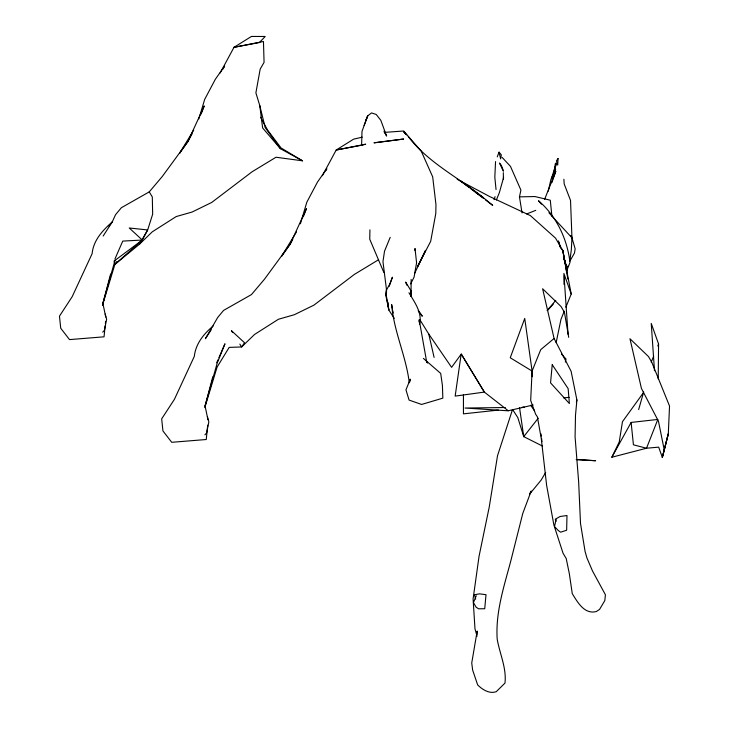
<?xml version="1.0" encoding="UTF-8"?>
<svg xmlns="http://www.w3.org/2000/svg" width="729" height="729" viewBox="0 0 729 729"><rect width="100%" height="100%" fill="white"/><g stroke="black" fill="none" stroke-linecap="round" stroke-linejoin="round"><path stroke-width="1.09" d="M411.129 279.407L411.038 296.466L410.946 290.716L405.652 282.059L406.8 285.148M658.223 378.88L658.569 343.96L651.234 323.403L654.487 370.779M369.931 229.845L369.74 239.194L383.846 272.446M389.149 286.388L392.421 277.193L389.751 284.146L386.561 289.85L386.37 295.947L388.812 310.016L394.289 318.345M495.547 161.583L494.827 177.238L496.048 189.576M414.938 250.63L415.02 248.48L416.587 262.832L414.09 277.047L410.682 283.936M563.964 284.41L564.319 275.516M564.802 263.278L562.87 250.594L555.525 238.128L530.384 215.611L489.423 196.429L457.156 179.252M532.143 376.747L532.097 371.061L510.254 357.775L524.734 318.418L532.097 371.061L530.676 400.467L535.624 414.2L537.373 416.788L541.283 438.676L546.65 485.505L553.903 525.071L563.07 553.275L566.223 558.551L569.358 573.841L572.265 593.643C577.496 602.054 584.357 614.684 596.322 611.531L599.548 609.435L604.806 600.596L605.425 594.791L592.522 571.007L586.918 557.913L585.059 551.361L580.503 523.422L578.653 481.851L575.081 436.826L575.5 415.238L576.903 399.984L571.108 371.271L554.086 338.484L542.613 288.775L561.111 306.581L564.446 312.304L568.702 337.336M476.848 636.572L477.167 631.095L471.736 662.998L472.656 670.124L477.659 684.905C482.316 689.616 489.414 694.126 496.23 691.693L504.987 683.091C506.691 667.955 499.666 653.731 497.187 639.078C495.438 612.324 503.994 586.535 510.774 561.029L522.766 513.471L531.186 491.027L529.582 493.952M387.937 302.18L388.812 310.016L385.878 295.573L386.406 288.939L382.962 261.638L384.52 251.177L390.197 237.344M418.993 321.99L419.193 319.776L426.757 362.377M105.158 325.79L104.047 336.816L69.519 339.605L60.726 328.232L59.468 316.158L72.207 296.639L92.109 253.71C93.44 240.142 102.716 230.273 112.521 221.698L108.94 226.017M105.377 323.585L105.596 321.38M207.692 425.18L206.252 439.514L171.725 442.303L162.931 430.93L161.674 418.856L174.413 399.337L194.306 356.408C195.691 343.724 203.683 333.918 213.178 325.991M385.878 295.573L386.561 289.85M566.661 272.035L567.18 268.673L563.863 257.884M554.095 171.57L555.443 163.196M419.521 324.232C422.574 312.796 414.418 302.061 408.969 292.766M409.771 381.96L410.318 379.171L405.953 389.842L409.069 400.075L421.59 404.449L442.849 398.143L442.412 385.413L440.699 373.412L423.385 358.386M548.263 191.144L550.86 179.689L555.616 169.155L551.324 178.833L556.364 163.26L554.842 169.511M102.47 305.077L110.589 274.068M556.054 519.403L554.523 526.584L558.323 530.557L560.61 532.188L566.643 530.256L566.989 515.521L560.082 516.506L555.261 519.221L556.09 521.217M522.037 212.886L519.458 196.857L520.916 190.114L510.473 166.376L502.099 157.373M565.349 362.113L566.023 359.033L561.458 354.103M664.265 449.957L668.311 433.782L669.532 406.053L651.799 362.277L648.473 356.554L629.974 338.748L641.438 388.457L658.46 421.234L664.265 449.957L662.324 457.384L658.679 447.15L646.514 448.226L611.859 457.229L619.249 441.902L622.457 421.699L643.507 392.567M576.357 402.107L576.903 399.984M207.956 419.758L205.059 405.944L212.795 376.765M503.63 177.347L499.347 192.684L496.358 200.028M114.982 260.481L102.853 303.246L105.751 317.06M205.059 405.944L217.187 363.179L224.96 343.787L218.855 357.793M638.631 409.616L643.68 391.974M556.154 342.594L560.966 319.366L564.246 311.247M198.844 118.936L204.658 99.436L215.328 79.297L224.641 66.02L223.056 69.009M300.403 223.803L306.854 202.133L317.525 181.995L326.847 168.718L325.79 170.704M102.607 304.922L114.863 264.436L116.594 261.62M204.813 407.629L217.069 367.134L229.17 347.396L241.636 346.949L254.539 334.474L278.423 319.256L294.297 314.737L313.889 305.159L354.394 274.405L378.223 259.943M494.016 199.646L495.064 196.62M551.817 182.715L555.817 171.297L544.59 199.4M364.108 125.397L367.717 115.838L371.526 112.922L376.21 114.453L380.811 120.294L386.607 136.05L384.712 132.541M201.131 114.116L204.248 105.924L188 141.39L179.544 153.372L193.686 130.163M303.328 216.814L306.453 208.622L290.206 244.097L281.749 256.07L296.484 231.895M497.251 156.872L499.055 152.17L501.306 154.803L500.632 158.886L499.055 152.17M566.652 269.201L567.9 266.039M566.743 270.696L570.023 262.413C567.098 238.82 556.655 216.413 538.512 200.739L541.483 204.156M532.097 371.061L540.736 349.638L554.086 338.484M565.886 307.182L571.217 293.987L562.87 250.594L560.656 248.097M651.197 362.231L653.649 356.144M657.749 345.993L658.569 343.96M476.274 595.784L473.44 602.628L476.137 607.202L478.57 608.797L484.73 608.742L486.006 594.7L479.436 593.834L474.406 594.791L475.673 599.047M365.657 120.622L367.717 115.838L361.985 131.42L361.611 145.235L336.197 150.019L322.364 175.671M114.9 259.096L122.754 241.089L142.31 240.041L147.668 229.945L152.662 214.217L152.306 196.948L149.254 191.882L162.257 176.527L188 141.39L192.101 133.826M216.668 362.796L217.98 359.798M414.546 273.539L425.563 250.375L417.644 266.377L430.675 241.354L435.787 213.561L435.96 204.567L432.68 176.837L421.298 151.277L403.684 131.001L384.283 132.405M220.158 72.973L233.991 47.312L251.441 36.45L265.219 36.477L259.406 42.528L233.991 47.312L263.461 41.498L264.071 62.366L260.18 69.091L255.888 92.865L259.761 105.514L265.183 127.566L280.428 148.698L302.535 160.827L276.018 157.236L252.188 171.707L211.683 202.462L192.092 212.039L176.218 216.559L152.334 231.776L139.43 244.242L114.863 264.436L114.034 261.1L142.31 240.041L129.252 227.995L147.668 229.945L139.43 244.242L142.31 240.041L114.863 264.436M292.766 239.358L290.206 244.097L264.463 279.225L251.459 294.58L223.566 310.417L217.716 317.461L205.368 338.73L211.219 329.772M611.859 457.229L631.123 422.437L657.831 419.439L646.514 448.226L633.428 444.808L631.123 422.437M545.684 472.438L541.137 480.092L529.664 494.052M103.163 236.032L112.266 221.871L115.51 214.763L121.36 207.719L149.254 191.882M542.513 446.084L523.741 436.625L538.266 418.182M547.115 310.563L555.771 300.403M548.09 309.889L553.302 304.084M102.698 332.142L104.402 330.346L106.634 319.247L105.204 314.026M204.904 434.839L206.608 433.044L208.84 421.945L207.41 416.724M526.73 213.943L535.769 210.335M533.163 405.005L508.113 410.791L465.02 408.04L505.315 407.529M361.611 145.235L365.666 144.196L336.197 150.019L353.647 139.148L362.249 137.161M498.408 410.081L463.444 413.844L463.444 394.763M522.092 407.529L524.342 407.283L522.11 407.311M563.581 397.861L569.112 397.378M519.458 196.857L534.931 196.548L550.277 200.202L551.899 216.121L571.955 237.809L575.145 248.826L574.47 253.036L569.796 261.283L571.336 249.683L571.955 237.809L570.525 200.411L564.182 183.927L563.881 179.252M576.192 459.534L595.62 460.737L576.776 459.552M302.535 160.827L281.075 147.978L267.598 130.072L260.481 117.196M475.581 192.447L483.026 197.45L492.731 205.368L485.478 199.864M469.157 187.49L460.09 180.61L483.026 197.45C458.012 177.101 428.105 162.704 408.231 136.551M470.97 188.866L483.664 198.488M508.268 410.773L484.357 392.093L461.311 354.166L484.357 392.093L455.16 396.111L461.156 354.194L451.597 367.334L428.761 334.046L419.995 319.949M406.673 134.901L403.574 131.603L405.716 134.182M548.919 212.704L551.899 216.121M280.428 148.698L262.64 127.976L259.761 105.514M418.264 310.782L422.301 316.222L418.364 310.718M530.712 405.288L534.512 410.828M426.356 361.283L427.522 363.088M232.651 332.606L231.458 330.693L244.516 342.739L241.636 346.949L239.841 344.079M383.973 131.147L385.359 133.735M503.393 171.288L499.502 163.059L501.333 165.383L503.229 170.358M570.989 235.749L571.955 237.809L571.272 235.658M571.217 293.987L563.872 273.43L568.055 334.338M560.437 247.313L558.387 240.971L560.419 247.368M563.799 258.02L567.18 268.673M523.568 434.375L523.741 436.625L517.8 417.571L512.542 409.452L497.524 455.716L489.25 506.974L479.044 556.327L473.094 598.956L474.989 628.881L476.657 634.713M428.761 334.046L434.101 357.41M392.475 308.832L391.664 304.604C393.806 331.413 406.108 356.18 409.27 382.734M392.876 310.946L393.286 313.06M562.87 250.594L566.469 271.434M564.884 261.055L567.818 279.007M519.522 407.52L523.741 436.625M541.009 433.91L541.283 436.124M541.556 438.339L541.966 441.656M503.329 172.682L503.393 179.243M558.059 158.576L557.712 165.082L556.464 160.799L558.059 158.576M552.236 364.7L550.55 382.88L569.376 403.529L568.146 388.621L552.236 364.7M668.311 433.782L662.324 457.384L668.311 433.782M403.52 139.048L374.159 142.811L403.52 139.048"/></g></svg>
